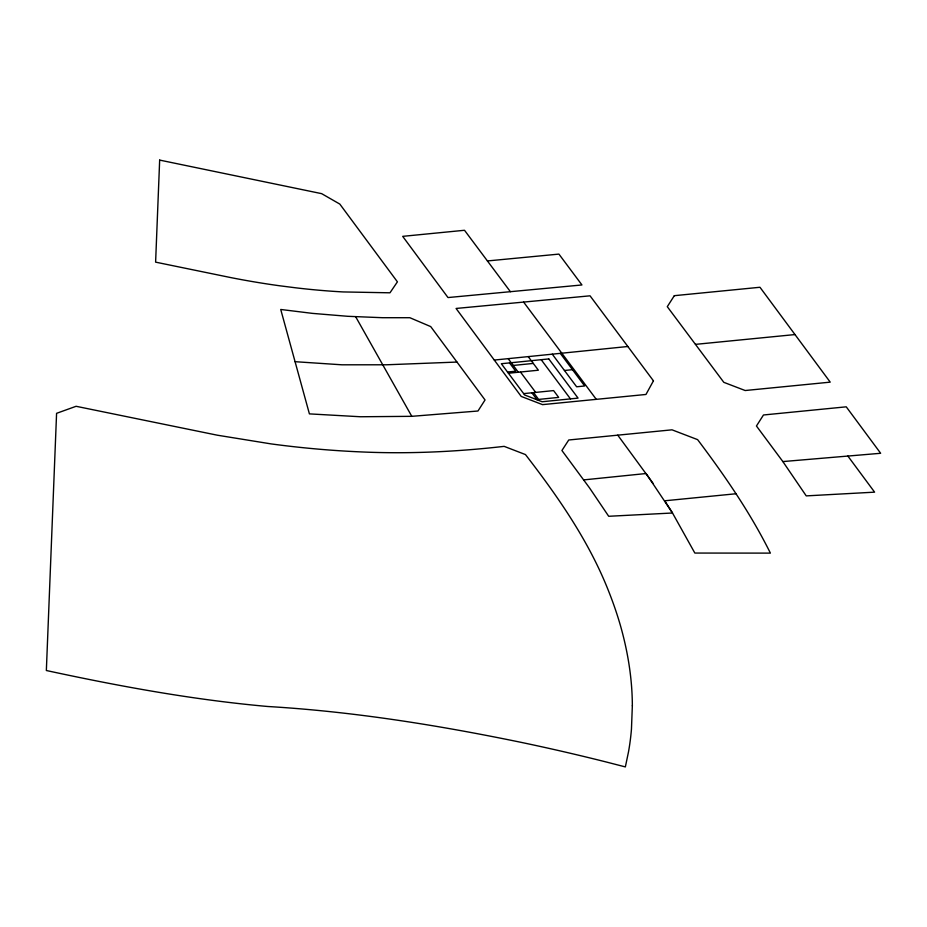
<?xml version="1.0" encoding="UTF-8"?>
<svg xmlns="http://www.w3.org/2000/svg" width="927" height="927" viewBox="0 0 927 927"><rect width="100%" height="100%" fill="white"/><g stroke="black" fill="none" stroke-linecap="round" stroke-linejoin="round"><path stroke-width="1.39" d="M494.3 360.058L627.834 346.501M513.245 365.447L533.292 363.419M507.532 372.028L515.725 371.194L509.526 362.897M508.436 373.245L538.367 370.209L528.216 356.617M564.45 370.487L572.469 369.676M523.662 393.627L553.593 390.591L558.68 397.393L538.633 399.421L533.558 392.631M583.639 479.908L646.119 473.523L672.504 513.002L694.844 553.06L770.395 553.118C750.337 512.77 724.694 475.551 697.614 439.641L672.017 429.827L568.738 439.989L561.924 450.51L589.514 487.892L608.703 516.281L672.504 513.002L664.752 500.789L736.026 493.755M695.459 344.369L795.007 334.566M487.428 260.95L558.923 254.102L581.947 284.96L447.996 297.555L402.689 236.35L464.508 230.278L510.406 291.704M782.863 461.576L880.65 453.28L846.247 406.826L763.477 414.983L756.444 426.003L782.863 461.576L806.235 495.887L874.601 492.156L847.881 456.072M411.785 416.327L477.973 411.009L485.041 399.966L430.719 326.594L409.861 317.718L382.561 317.706L347.799 316.304L312.503 313.384L280.73 309.467L309.409 413.882L360.476 416.756L411.785 416.327L355.655 316.721M456.965 362.063L386.455 364.786L341.993 364.809L295.099 361.692M523.616 302.086L596.281 399.34M560.29 353.361L584.659 385.98L576.64 386.791L552.272 354.172M541.183 359.688L570.464 398.888M520.464 372.028L535.69 392.411M508.17 358.656L518.32 372.237M531.971 392.944L537.081 399.792M617.764 435.169L653.222 483.57M632.341 705.771L631.461 729.074A775.03 426.64 15.8 0 1 628.494 751.913L625.354 766.907L606.385 762.029A1199.318 660.198 15.8 0 0 520.962 742.318C437.451 725.088 353.002 711.554 267.833 706.501C193.245 699.85 119.479 686.316 46.35 670.511L56.582 413.326L76.095 406.293L217.3 435.192L271.136 443.906A613.906 337.938 15.8 0 0 359.525 451.843C407.787 454.126 456.165 451.843 504.149 446.362L525.47 454.578C558.448 497.278 589.688 542.249 609.294 592.874A829.213 456.466 15.8 0 1 620.453 625.621C627.846 651.669 632.272 678.657 632.341 705.771M159.664 160.093L155.609 262.144L230.869 277.602A492.063 270.869 15.8 0 0 279.363 285.736L295.423 287.776A459.583 252.99 15.8 0 0 343.152 291.935L389.977 292.805L397.416 281.843L339.815 204.079L321.646 193.65L159.664 160.093M653.442 380.835L645.968 394.462L542.527 404.635L521.206 396.42L456.072 308.459L590.047 295.817L653.442 380.835M674.323 295.678L667.289 306.675L723.813 382.33L745.169 390.522L830.221 382.144L759.966 287.266L674.323 295.678M548.796 358.923L501.333 363.732L524.705 395.018L542.168 401.75L578.066 398.112L548.796 358.923"/></g></svg>
